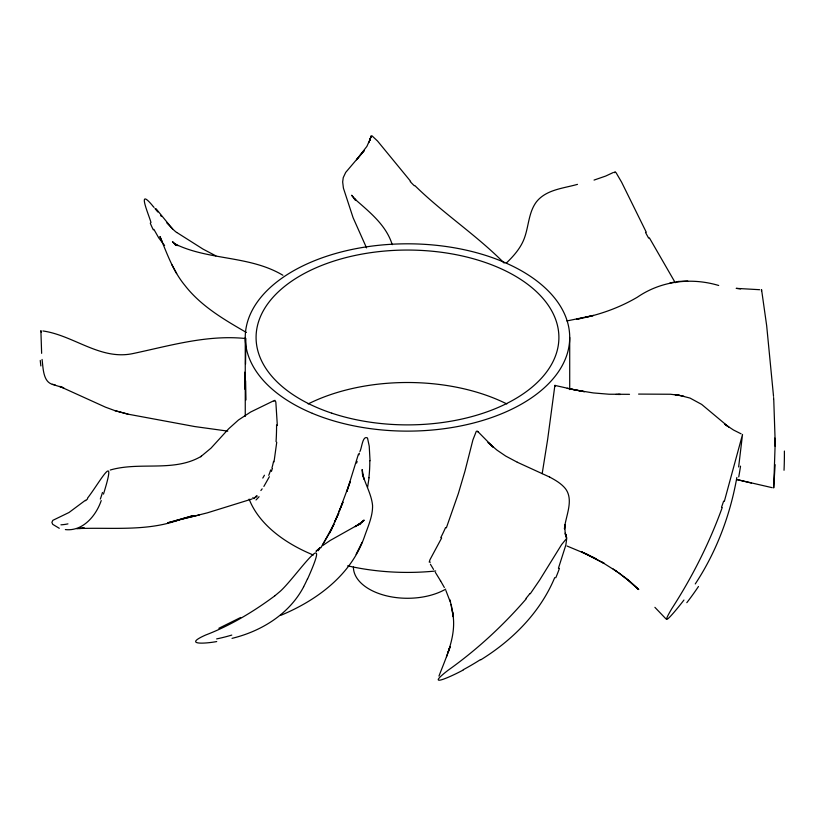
<?xml version="1.0" encoding="UTF-8"?>
<svg xmlns="http://www.w3.org/2000/svg" width="816" height="816" viewBox="0 0 816 816"><rect width="100%" height="100%" fill="white"/><g stroke="black" fill="none" stroke-linecap="round" stroke-linejoin="round"><path stroke-width="1.22" d="M245.534 364.15L245.851 338.446M569.711 389.579L569.711 337.467M252.95 497.474L253.184 498.515L254.113 498.209M775.108 464.692L773.69 487.958L775.2 442.639L773.762 399.881M276.736 442.262L274.013 461.948M370.892 137.486L371.025 135.833L372.025 135.854L377.522 141.015L410.642 181.356M369.056 477.809L367.588 487.285M738.643 466.966L742.529 434.449L724.343 501.361M542.181 473.627L547.648 439.436L554.88 385.407L575.872 390.109L593.365 392.935L609.042 394.23L629.513 394.322M736.858 477.462C730.167 515.233 716.438 551.871 695.263 583.94M370.821 136.578L369.801 140.525L370.331 138.638L366.914 146.35L356.51 159.763L364.405 150.379L345.688 172.421L343.24 177.643L342.669 181.948L343.414 188.129L353.093 217.699L366.547 247.891M370.882 136.813L370.015 139.964L370.444 138.434M356.643 463.049L357.112 461.407M358.948 454.808L359.417 453.166M320.882 547.811L331.714 529.247M359.887 451.513C361.865 448.249 362.426 435.489 367.322 437.835A7.15 5.63 24.2 0 1 367.608 438.447L369.23 446.189L370.036 460.754M103.479 494.108C117.8 448.096 99.899 482.256 87.475 498.209M358.448 454.114L346.851 491.518L350.217 481.644L339.038 511.683L342.965 502.166L334.509 522.352L338.783 513.07L329.419 533.205L334.019 524.178L322.33 545.241M272.33 468.527L271.422 471.424M438.957 676.087C446.332 656.778 456.042 636.704 453.084 615.417M558.419 568.262L565.855 544.996L566.743 538.315L561.602 544.598L539.662 580.054L530.288 593.752M450.075 646.945L446.495 656.788M722.242 507.511C709.359 543.119 692.264 577.055 671.69 608.838C656.258 634.94 680.269 604.982 683.941 600.035M101.225 500.575C96.094 515.712 82.895 531.583 65.362 529.594M446.352 527.87L458.347 493.558L464.977 471.107L472.913 439.895L476.33 431.236L477.472 431.185L493.211 447.148L488.029 442.476L496.964 450.106L505.685 456.052L517.436 462.315M280.531 615.437C316.771 600.454 351.145 575.096 364.456 536.724C367.914 526.575 372.83 516.365 372.565 505.43C371.464 494.363 365.415 484.551 362.549 473.933L363.824 478.819M369.373 141.474L368.883 142.616M307.571 578.983C334.927 517.946 292.607 581.961 278.766 592.508A129.785 100.603 45.1 0 1 274.88 595.721M554.717 577.616C540.223 612.469 512.54 640.172 480.797 659.818M269.372 476.707L263.874 486.428M274.043 401.309L274.88 400.289L275.686 401.696A7.15 3.366 67.6 0 1 275.859 402.41L277.338 425.534M356.123 554.309L362.09 542.354M441.64 537.999L429.961 559.735L429.226 562.112L430.338 562.183M303.685 586.745C289.354 614.071 261.375 631.268 232.03 638.357M318.169 550.729L319.342 548.903M262.16 488.835L260.875 490.528M526.402 598.638C503.146 625.566 476.932 649.781 447.902 670.405C422.096 690.326 455.257 674.495 463.417 669.885M256.53 495.832L254.551 497.862M359.836 524.668L364.048 520.047L361.855 522.342L363.814 520.567L355.205 526.667L359.703 523.872L330.296 540.406L323.095 545.282M506.308 263.099C514.049 255.653 521.475 247.207 524.851 236.803C528.768 225.247 528.85 211.966 536.418 201.878C546.159 189.526 563.509 188.353 577.483 184.365M85.466 500.239L69.003 512.499L52.826 520.343L51.887 522.393L52.754 524.362L59.282 528.289M274.921 595.762C253.521 611.674 230.581 625.484 205.612 635.042C181.917 645.568 206.642 643.487 216.719 641.549M358.306 524.739L359.703 523.872M613.499 172.411L605.686 176.062L594.048 180.081M218.831 628.289L240.659 617.488M273.595 400.829L250.665 412.009L238.486 419.985L228.613 428.839L211.018 448.137L200.685 456.725L201.409 456.226C173.879 472.556 139.985 461.326 110.201 470.036M252.073 498.964L207.335 512.846L167.637 522.821L193.106 515.63L176.44 520.588L179.551 519.731C147.451 531.481 112.985 527.422 79.58 528.513L84.283 528.013L76.837 528.768M718.692 285.478C691.203 277.267 661.225 280.786 637.327 297.218C618.62 308.213 597.914 315.404 576.586 319.229L580.849 318.342M585.113 317.444L593.467 315.425L566.926 320.953M182.774 518.752L199.308 514.988M669.885 283.05L674.169 282.122M676.372 281.775L678.596 281.459M678.586 281.459L687.725 281.061M244.27 338.395C206.091 334.795 169.269 345.902 132.437 353.675C100.072 360.254 73.705 335.407 42.942 330.959M638.591 394.087L670.477 394.25L679.493 395.352L690.02 398.075L701.678 404.41L728.902 427.166M759.706 289.711L736.195 288.364L740.612 288.884M618.13 394.434L620.405 394.434L615.825 394.424M55.009 384.703C42.86 384.183 43.279 368.21 42.065 359.428M227.776 431.123L194.789 426.564L128.122 414.191L114.944 410.652L105.448 407.153L59.711 386.396L63.75 387.865L52.306 384.377M679.493 395.352L675.046 394.699L683.828 396.229M772.252 487.693L736.511 479.471L751.485 483.062M567.202 388.324L584.44 391.69L571.516 389.232M114.944 410.652L128.122 414.191M567.038 546.026L588.265 554.89L604.228 563.428L581.431 551.759L596.404 559.052L591.559 556.532M517.313 462.254L549.678 477.074M177.99 245.677L174.777 243.831C208.529 260.579 249.512 255.316 282.887 275.247M741.132 433.847L733.492 430.012L724.598 424.106L727.433 426.166M584.858 553.309L588.234 554.9M215.852 255.847L203.082 249.145L176.746 232.448M549.596 477.034C555.349 480.114 561.214 483.47 565.396 488.6C574.27 500.259 565.396 516.385 564.458 528.911L564.845 524.525L565.1 532.399L566.569 537.56M246.371 332.459C223.982 319.515 200.95 306.112 184.855 285.355C173.043 271.065 166.954 253.419 159.956 236.538L161.874 240.955M601.178 561.663L617.345 571.853L613.173 568.997M555.043 385.336L555.298 385.693A7.15 2.417 -75.1 0 1 555.421 386.101M616.009 570.914L629.299 580.972L638.632 589.509L629.299 580.972L618.844 572.873M176.011 244.545L172.472 241.679L175.593 245.004M624.199 576.861L638.551 589.438M414.752 185.487C442.894 213.211 476.503 235.079 504.145 263.068M666.019 618.946L654.901 607.339M176.174 245.524L174.481 243.647L175.94 245.483M166.831 222.931L173.553 229.847A129.785 82.008 -44.9 0 0 176.674 232.529M164.608 245.514L158.753 237.895L153.887 229.347M152.674 205.805C135.823 185.538 149.41 216.056 150.98 222.564M153.133 206.346L154.061 207.448M154.999 208.57L157.825 212.007M172.594 229.01L156.009 208.692M160.619 215.444L161.466 216.485M355.266 200.175L351.655 195.228L355.837 200.022L354.43 198.716C369.209 211.823 386.162 224.91 392.221 244.657M435.346 572.363L440.63 580.961M433.531 569.415L430.409 564.233M440.426 580.615L444.343 587.489M649.373 237.844L675.24 282.703M171.89 264.731L176.644 273.584M646.262 232.193L621.608 182.182L616.141 172.819L614.978 171.666L614.591 172.676M445.873 590.488L450.677 602.993L453.339 616.876L451.177 604.391M566.63 537.724L565.264 533.256L566.049 536.153M449.718 599.454L450.534 601.922M363.875 478.992L362.141 469.526L362.447 474.249M41.239 332.102L40.892 330.633L41.636 353.348M452.737 611.867L453.043 614.346M773.537 396.372L766.673 325.696L761.573 289.68L761.45 290.853M773.619 397.545L773.66 398.126M773.731 399.299L773.69 398.708M774.802 438.08L775.078 446.219M245.973 399.962L245.606 380.766M245.259 337.467L245.259 416.384M648.638 238.129A129.785 66.218 57.5 0 1 645.497 232.407M414.314 185.752A129.785 98.654 10.3 0 1 410.203 181.58M153.337 229.877A155.805 94.84 -54.4 0 1 150.287 223.166M40.871 365.945A155.805 19.37 -83.1 0 1 40.259 360.427M244.749 389.161A215.852 12.464 -87.6 0 1 244.606 372.208M87.638 498.78A129.785 48.042 80.1 0 1 85.588 500.718M67.942 523.872A289.874 85.435 -61.5 0 1 60.935 524.821M102.449 492.497A155.805 66.259 72.7 0 1 100.337 499.066M254.582 498.352A57.477 13.984 88.4 0 1 254.133 498.617M257.254 495.924A202.409 29.917 -71.2 0 1 256.153 497.138M259.06 496.709A240.598 34.762 -70.7 0 1 256 499.973M264.435 475.208A209.039 44.299 -79.7 0 1 262.793 478.074M270.667 469.924A113.21 43.064 77.2 0 1 268.739 475.34M273.574 461.326A145.503 61.282 72.6 0 1 271.952 467.925M276.563 424.922A215.852 103.469 67.3 0 1 276.043 441.619M231.775 635.083A289.874 214.475 -77.9 0 1 216.648 638.908M307.418 578.901A155.805 121.972 33 0 1 303.623 586.714M369.801 460.714A215.852 171.013 23.5 0 1 368.893 477.778M529.9 593.548A129.785 108.997 -25 0 1 526.024 598.403M480.614 659.522A289.874 285.6 78.9 0 1 463.315 669.691M559.429 568.354A155.805 121.706 -33.5 0 1 555.767 577.789M445.526 527.626A214.537 183.335 -5.9 0 1 440.742 537.673M477.748 431.511A7.15 5.263 -39.3 0 1 478.013 432.011M723.619 501.157A129.785 69.309 -71 0 1 721.538 507.236M698.465 586.49A289.874 265.547 87.7 0 1 686.807 602.687M740.53 466.14A155.805 65.586 -73 0 1 738.745 476.901M784.39 451.044A289.874 163.679 71.3 0 1 784.033 470.271M308.173 403.94A151.409 87.414 0 0 1 506.807 403.94M435.693 570.986A162.231 93.656 0 0 1 347.677 565.814M313.324 555.023A162.231 93.656 0 0 1 249.135 499.106M445.73 589.132A54.08 31.222 0 0 1 386.794 595.904A54.08 31.222 0 0 1 353.41 567.059M450.024 646.751L448.341 651.678L450.024 646.751M317.934 549.617L316.037 551.31L320.413 547.414L317.934 549.617M566.426 537.356L565.366 534.184L566.426 537.356M331.786 413.171A151.409 87.414 0 0 0 558.899 337.467A151.409 87.414 0 0 0 331.786 261.763A151.409 87.414 0 0 0 331.786 413.171M312.304 413.314A162.231 93.656 0 0 0 568.844 347.137A162.231 93.656 0 0 0 341.323 251.95A162.231 93.656 0 0 0 312.304 413.314"/></g></svg>
